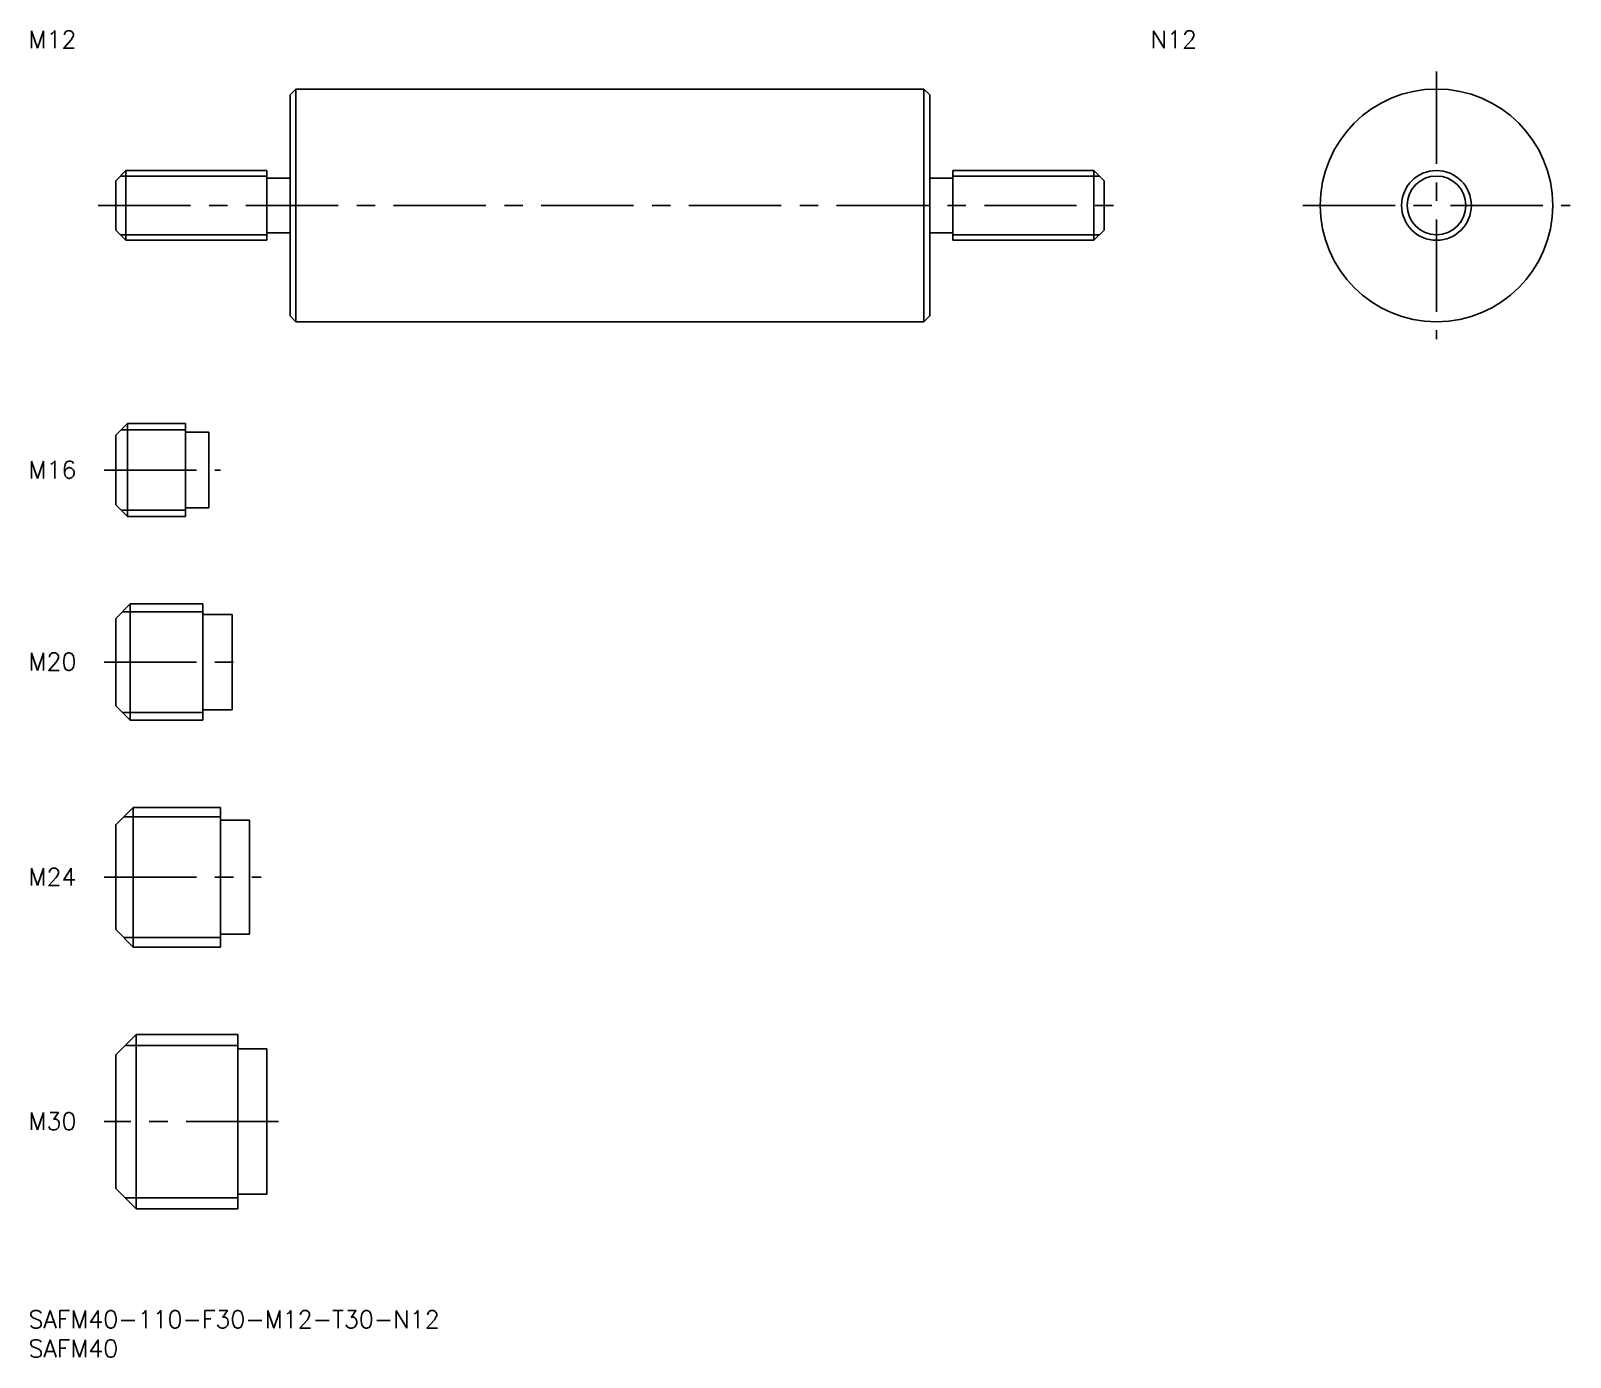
# Model space of a CAD drawing. Extents: x 0 to 265, y -8 to 220.
import ezdxf

# ---------------------------------------------------------------- set-up
doc = ezdxf.new("R2010")
doc.units = 0
doc.header["$LTSCALE"] = 0.5
doc.linetypes.add('CENTER', pattern=[50.8, 31.75, -6.35, 6.35, -6.35])
for name, color, linetype in [('MSM_CENTER', 1, 'CENTER'), ('MSM_CONTINUOUS', 7, 'CONTINUOUS'), ('MSM_NARROW', 5, 'CONTINUOUS'), ('MSM_PART_NUMBER', 7, 'CONTINUOUS')]:
    doc.layers.add(name, color=color, linetype=linetype)
doc.styles.get("Standard").update_dxf_attribs({"font": 'txt.shx', "height": 1, "bigfont": 'bigfont.shx'})

# ---------------------------------------------------------------- blocks, each defined once
blk = doc.blocks.new('*U14')
at = {"layer": 'MSM_PART_NUMBER'}
blk.add_text('SAFM40-110-F30-M12-T30-N12', height=3, dxfattribs=at).set_placement((0, -3))
blk = doc.blocks.new('*U15')
at = {"layer": 'MSM_PART_NUMBER'}
blk.add_text('SAFM40', height=3, dxfattribs=at).set_placement((0, -8))
blk = doc.blocks.new('*U16')
at = {"layer": 'MSM_PART_NUMBER'}
blk.add_text('M30', height=3, dxfattribs=at).set_placement((0, 31.06))
blk = doc.blocks.new('*U17')
at = {"layer": 'MSM_PART_NUMBER'}
blk.add_text('M24', height=3, dxfattribs=at).set_placement((0, 73.06))
blk = doc.blocks.new('*U18')
at = {"layer": 'MSM_PART_NUMBER'}
blk.add_text('M20', height=3, dxfattribs=at).set_placement((0, 110.06))
blk = doc.blocks.new('*U19')
at = {"layer": 'MSM_PART_NUMBER'}
blk.add_text('M16', height=3, dxfattribs=at).set_placement((0, 143.06))
blk = doc.blocks.new('*U20')
at = {"layer": 'MSM_PART_NUMBER'}
blk.add_text('M12', height=3, dxfattribs=at).set_placement((0, 217.01))
blk = doc.blocks.new('*U21')
at = {"layer": 'MSM_PART_NUMBER'}
blk.add_text('N12', height=3, dxfattribs=at).set_placement((193, 217.01))

msp = doc.modelspace()

# ---------------------------------------------------------------- linework, layer by layer
at = {"layer": 'MSM_CENTER'}
for p, q in [((242.17, 213), (242.17, 167)), ((12, 190), (188, 190)), ((219.17, 190), (265.17, 190)), ((13, 144.5), (33, 144.5)), ((13, 111.5), (37, 111.5)), ((13, 74.5), (40, 74.5)), ((43, 32.5), (13, 32.5))]:
    msp.add_line(p, q, dxfattribs=at)
at = {"layer": 'MSM_CONTINUOUS'}
for p, q in [((46, 210), (45, 209)), ((46, 210), (154, 210)), ((46, 210), (46, 170)), ((154, 210), (155, 209)), ((154, 170), (154, 210)), ((45, 171), (45, 209)), ((155, 209), (155, 171)), ((16.75, 196), (15, 194.25)), ((41, 196), (16.75, 196)), ((16.75, 196), (16.75, 184)), ((41, 184), (41, 196)), ((159, 184), (159, 196)), ((159, 196), (183.25, 196)), ((183.25, 196), (185, 194.25)), ((183.25, 196), (183.25, 184)), ((15, 185.75), (15, 194.25)), ((41, 194.7), (45, 194.7)), ((159, 194.7), (155, 194.7)), ((185, 185.75), (185, 194.25)), ((16.75, 184), (15, 185.75)), ((183.25, 184), (185, 185.75)), ((41, 184), (16.75, 184)), ((41, 185.3), (45, 185.3)), ((159, 185.3), (155, 185.3)), ((159, 184), (183.25, 184)), ((45, 171), (46, 170)), ((46, 170), (154, 170)), ((154, 170), (155, 171)), ((17, 152.5), (15, 150.5)), ((27, 152.5), (17, 152.5)), ((17, 136.5), (17, 152.5)), ((27, 152.5), (27, 136.5)), ((27, 151), (31, 151)), ((31, 151), (31, 138)), ((15, 138.5), (15, 150.5)), ((17, 136.5), (15, 138.5)), ((27, 138), (31, 138)), ((27, 136.5), (17, 136.5)), ((17.5, 121.5), (15, 119)), ((30, 121.5), (17.5, 121.5)), ((17.5, 121.5), (17.5, 101.5)), ((30, 121.5), (30, 101.5)), ((30, 119.7), (35, 119.7)), ((35, 119.7), (35, 103.3)), ((15, 104), (15, 119)), ((17.5, 101.5), (15, 104)), ((30, 103.3), (35, 103.3)), ((30, 101.5), (17.5, 101.5)), ((18, 86.5), (15, 83.5)), ((33, 86.5), (18, 86.5)), ((18, 62.5), (18, 86.5)), ((33, 86.5), (33, 62.5)), ((15, 65.5), (15, 83.5)), ((33, 84.3), (38, 84.3)), ((38, 84.3), (38, 64.7)), ((18, 62.5), (15, 65.5)), ((33, 64.7), (38, 64.7)), ((33, 62.5), (18, 62.5)), ((18.5, 47.5), (15, 44)), ((18.5, 47.5), (36, 47.5)), ((18.5, 17.5), (18.5, 47.5)), ((36, 47.5), (36, 17.5)), ((15, 44), (15, 21)), ((41, 45), (36, 45)), ((41, 45), (41, 20)), ((18.5, 17.5), (15, 21)), ((41, 20), (36, 20)), ((18.5, 17.5), (36, 17.5))]:
    msp.add_line(p, q, dxfattribs=at)
for radius in [20, 6]:
    msp.add_circle((242.17, 190), radius, dxfattribs=at)
at = {"layer": 'MSM_NARROW'}
for p, q in [((41, 195.05), (15.8, 195.05)), ((159, 195.05), (184.2, 195.05)), ((41, 184.95), (15.8, 184.95)), ((159, 184.95), (184.2, 184.95)), ((27, 151.42), (15.92, 151.42)), ((27, 137.58), (15.92, 137.58)), ((30, 120.15), (16.15, 120.15)), ((30, 102.85), (16.15, 102.85)), ((33, 84.88), (16.38, 84.88)), ((33, 64.12), (16.38, 64.12)), ((16.61, 45.61), (36, 45.61)), ((16.61, 19.39), (36, 19.39))]:
    msp.add_line(p, q, dxfattribs=at)
msp.add_circle((242.17, 190), 5.05, dxfattribs=at)

# ---------------------------------------------------------------- block references
at = {"layer": 'MSM_CONTINUOUS'}
for name in ['*U20', '*U21', '*U19', '*U18', '*U17', '*U16', '*U14', '*U15']:
    msp.add_blockref(name, (0, 0), dxfattribs=at)

doc.saveas('drawing.dxf')
